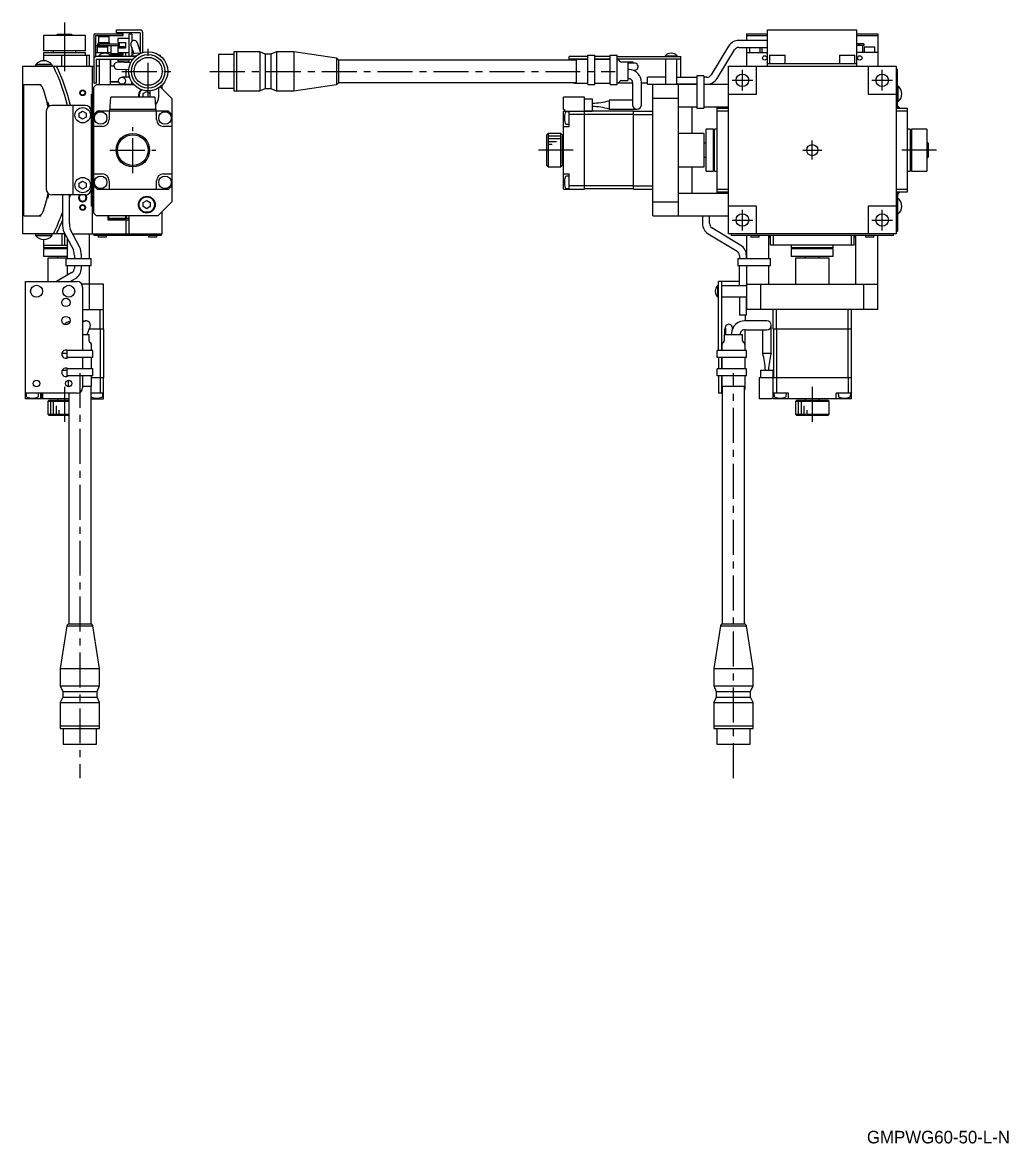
# Model space of a CAD drawing. Extents: x -269 to 423, y 17 to 487.
# Drawn here: x 69.9 to 422.8, y 16.9 to 418.1 of the extents above; entities that cross this region are included whole.
import ezdxf

# ---------------------------------------------------------------- set-up
doc = ezdxf.new("R2010")
doc.units = 0
doc.header["$LTSCALE"] = 10
doc.linetypes.add('CENTER', pattern=[2, 1.25, -0.25, 0.25, -0.25])
doc.layers.add('1', color=7, linetype='CONTINUOUS')
doc.styles.get("Standard").update_dxf_attribs({"font": 'FGP教科書体NT-M'})

msp = doc.modelspace()

# ---------------------------------------------------------------- linework, layer by layer
at = {"layer": '1', "color": 4, "linetype": 'CENTER'}
for p, q in [((84.998374, 418.117841), (84.998374, 399.689574)), ((114.948374, 391.21172), (114.948374, 410.011718)), ((105.548375, 400.611719), (124.348372, 400.611719)), ((137.047395, 400.611719), (282.047395, 400.611719)), ((323.847395, 397.411719), (331.247395, 397.411719)), ((327.547395, 393.711719), (327.547395, 401.111719)), ((373.847395, 397.411719), (381.247395, 397.411719)), ((377.547395, 393.711719), (377.547395, 401.111719)), ((109.448374, 364.211719), (109.448374, 380.611719)), ((352.547395, 369.011719), (352.547395, 375.811719)), ((101.248374, 372.411719), (117.648374, 372.411719)), ((267.047395, 372.411719), (252.047395, 372.411719)), ((349.147395, 372.411719), (355.947395, 372.411719)), ((397.047395, 372.411719), (382.047395, 372.411719)), ((327.547395, 343.711719), (327.547395, 351.111719)), ((377.547395, 343.711719), (377.547395, 351.111719)), ((323.847395, 347.411719), (331.247395, 347.411719)), ((373.847395, 347.411719), (381.247395, 347.411719)), ((90.498374, 292.66172), (90.498374, 147.66172)), ((324.347395, 147.66172), (324.347395, 292.66172)), ((84.998374, 287.66172), (84.998374, 272.66172)), ((352.547395, 287.66172), (352.547395, 272.66172))]:
    msp.add_line(p, q, dxfattribs=at)
at = {"layer": '1', "color": 7, "linetype": 'CONTINUOUS'}
for p, q in [((77.498374, 413.411719), (77.498374, 407.911719)), ((92.498374, 413.411719), (77.498374, 413.411719)), ((82.498374, 413.911719), (81.998374, 413.411719)), ((82.498374, 413.911719), (87.498374, 413.911719)), ((87.998374, 413.411719), (87.498374, 413.911719)), ((92.498374, 407.911719), (92.498374, 413.411719)), ((95.448374, 413.511719), (95.448374, 396.411719)), ((95.948374, 414.011719), (105.948374, 414.011719)), ((96.048374, 413.411719), (96.048374, 405.828234)), ((96.048374, 413.411719), (105.948374, 413.411719)), ((103.548374, 415.411719), (112.048374, 415.411719)), ((103.548374, 414.411719), (103.548374, 415.411719)), ((112.048374, 414.411719), (103.548374, 414.411719)), ((105.948374, 413.411719), (105.948374, 414.011719)), ((109.048374, 413.911719), (108.048374, 413.911719)), ((108.048374, 413.911719), (108.048374, 405.911719)), ((109.048374, 413.911719), (109.048374, 411.279186)), ((112.048374, 414.411719), (112.048374, 407.993668)), ((113.048374, 407.348928), (113.048374, 414.411719)), ((329.047395, 414.011719), (329.047395, 411.661719)), ((329.047395, 414.011719), (336.547395, 414.011719)), ((329.047395, 413.411719), (336.547395, 413.411719)), ((336.547395, 402.411719), (336.547395, 415.411719)), ((336.547395, 415.411719), (368.547395, 415.411719)), ((368.547395, 402.411719), (368.547395, 415.411719)), ((368.547395, 414.011719), (376.047395, 414.011719)), ((368.547395, 413.411719), (376.047395, 413.411719)), ((376.047395, 414.011719), (376.047395, 402.411719)), ((96.048374, 409.911719), (104.693415, 409.911719)), ((96.648374, 409.411719), (96.648374, 407.411719)), ((96.648374, 409.411719), (100.448374, 409.411719)), ((96.910444, 409.911719), (96.910444, 410.411719)), ((96.910444, 410.411719), (104.693415, 410.411719)), ((97.048374, 410.911719), (101.048374, 410.911719)), ((97.048374, 410.911719), (97.048374, 410.411719)), ((100.948374, 412.911719), (97.148374, 412.911719)), ((97.148374, 412.911719), (97.148374, 410.911719)), ((97.552779, 409.911719), (97.552779, 410.411719)), ((100.402248, 409.911719), (100.402248, 409.411719)), ((100.448374, 407.411719), (100.448374, 409.411719)), ((100.948374, 410.911719), (100.948374, 412.911719)), ((101.048374, 410.411719), (101.048374, 410.911719)), ((101.548374, 409.911719), (101.548374, 406.254147)), ((108.048374, 412.411719), (104.048374, 412.411719)), ((104.048374, 412.411719), (104.048374, 410.911719)), ((104.048374, 410.911719), (106.848374, 410.911719)), ((106.848374, 409.411719), (104.048374, 409.411719)), ((104.048374, 409.411719), (104.048374, 407.411719)), ((104.484655, 409.911719), (104.484655, 410.411719)), ((104.693415, 409.911719), (104.693415, 410.411719)), ((106.848374, 410.911719), (106.848374, 408.911719)), ((108.759553, 410.025448), (109.782851, 406.876056)), ((112.336708, 407.106269), (111.137194, 410.79799)), ((322.612847, 409.633794), (316.344897, 399.308738)), ((336.547395, 411.661719), (326.279445, 411.661719)), ((370.978019, 410.411719), (368.547395, 410.411719)), ((370.978019, 409.911719), (368.547395, 409.911719)), ((368.935925, 410.411719), (368.935925, 409.911719)), ((369.492617, 410.411719), (369.492617, 409.911719)), ((370.547395, 409.911719), (370.547395, 407.411719)), ((370.978019, 410.411719), (370.978019, 409.911719)), ((371.147395, 409.411719), (371.147395, 407.411719)), ((371.147395, 409.411719), (374.947395, 409.411719)), ((374.947395, 407.411719), (374.947395, 409.411719)), ((92.498374, 407.911719), (77.498374, 407.911719)), ((77.498374, 407.411719), (92.498374, 407.411719)), ((77.498374, 407.411719), (77.498374, 404.411719)), ((77.498374, 406.411719), (93.998374, 406.411719)), ((80.998374, 407.911719), (80.998374, 407.411719)), ((83.998374, 402.411719), (83.998374, 406.411719)), ((84.998374, 406.411719), (84.998374, 402.411719)), ((88.998374, 407.411719), (88.998374, 407.911719)), ((92.498374, 406.411719), (92.498374, 407.411719)), ((92.998374, 402.411719), (92.998374, 406.411719)), ((93.998374, 402.411719), (93.998374, 406.411719)), ((96.048374, 407.411719), (101.548374, 407.411719)), ((96.098374, 407.411719), (96.098374, 405.848469)), ((110.37563, 405.911719), (96.448374, 405.911719)), ((97.298374, 406.203966), (97.298374, 405.911719)), ((97.298374, 406.203966), (101.598374, 406.203966)), ((106.048374, 406.911719), (101.548374, 406.911719)), ((106.048374, 406.411719), (101.548374, 406.411719)), ((101.598374, 405.911719), (101.598374, 406.203966)), ((106.848374, 408.911719), (104.048374, 408.911719)), ((104.048374, 407.411719), (108.048374, 407.411719)), ((106.048374, 406.411719), (106.048374, 406.911719)), ((106.848374, 407.411719), (106.848374, 405.911719)), ((108.798374, 406.203966), (108.798374, 405.911719)), ((108.798374, 406.203966), (110.738059, 406.203966)), ((109.048374, 409.136549), (109.048374, 406.433356)), ((109.608805, 407.411719), (109.048374, 407.411719)), ((118.867555, 406.411719), (119.298374, 406.411719)), ((119.298374, 406.096013), (119.298374, 406.411719)), ((140.047396, 406.611717), (140.047396, 394.611721)), ((145.547397, 406.611717), (140.047396, 406.611717)), ((145.547397, 407.611718), (145.547397, 393.61172)), ((146.547399, 407.611718), (145.547397, 407.611718)), ((146.547399, 407.611718), (146.547399, 393.61172)), ((146.597399, 407.611718), (146.547399, 407.561718)), ((146.597399, 407.611718), (146.597399, 393.61172)), ((154.854399, 407.611718), (146.597399, 407.611718)), ((154.854399, 407.611718), (154.854399, 393.61172)), ((156.854399, 406.761719), (154.854399, 407.611718)), ((156.854399, 406.761719), (156.854399, 394.461719)), ((158.854399, 406.761719), (156.854399, 406.761719)), ((160.854399, 407.611718), (158.854399, 406.761719)), ((158.854399, 406.761719), (158.854399, 394.461719)), ((160.854399, 407.611718), (160.854399, 393.61172)), ((167.047398, 407.611718), (160.854399, 407.611718)), ((167.047398, 407.611718), (167.047398, 393.61172)), ((182.281381, 405.296044), (167.047398, 407.611718)), ((182.281381, 405.296044), (182.281381, 395.927393)), ((265.547395, 404.611719), (265.547395, 405.911719)), ((272.297398, 405.911719), (265.547395, 405.911719)), ((272.297398, 406.411719), (274.797398, 406.411719)), ((272.297398, 395.911719), (272.297398, 406.411719)), ((280.297398, 405.911719), (274.797395, 405.911719)), ((274.797398, 395.911719), (274.797398, 406.411719)), ((280.297398, 406.411719), (282.797398, 406.411719)), ((280.297398, 395.911719), (280.297398, 406.411719)), ((282.797395, 405.911719), (305.547395, 405.911719)), ((282.797398, 395.911719), (282.797398, 406.411719)), ((299.897395, 406.203966), (299.897395, 405.911719)), ((299.897395, 406.203966), (304.197395, 406.203966)), ((304.197395, 405.911719), (304.197395, 406.203966)), ((305.547395, 398.483493), (305.547395, 405.911719)), ((318.481943, 398.011418), (324.749892, 408.336475)), ((326.279445, 409.161719), (336.547395, 409.161719)), ((329.047395, 409.161719), (329.047395, 402.411719)), ((329.047395, 407.411719), (336.547395, 407.411719)), ((330.147395, 409.161719), (330.147395, 407.411719)), ((333.947395, 407.411719), (333.947395, 409.161719)), ((334.547395, 409.161719), (334.547395, 407.411719)), ((337.297395, 406.411719), (337.297395, 403.411719)), ((337.297395, 406.411719), (342.797395, 406.411719)), ((342.797395, 403.411719), (342.797395, 406.411719)), ((362.297395, 406.411719), (362.297395, 403.411719)), ((362.297395, 406.411719), (367.797395, 406.411719)), ((367.797395, 403.411719), (367.797395, 406.411719)), ((376.047395, 407.411719), (368.547395, 407.411719)), ((69.948374, 402.411719), (69.948374, 342.411719)), ((69.948374, 402.411719), (95.448374, 402.411719)), ((74.639986, 402.911719), (74.639986, 402.411719)), ((80.639987, 402.911719), (74.639987, 402.911719)), ((74.789986, 403.071274), (74.789986, 402.911719)), ((80.489987, 403.071274), (74.789987, 403.071274)), ((77.498374, 404.411719), (77.500985, 404.409107)), ((80.489987, 402.911719), (80.489987, 403.071274)), ((80.639987, 402.411719), (80.639987, 402.911719)), ((94.948374, 402.411719), (94.948374, 342.411719)), ((96.448374, 404.911719), (109.424789, 404.911719)), ((96.448374, 396.411719), (96.448374, 404.911719)), ((97.448374, 402.411719), (96.448374, 402.411719)), ((97.448374, 404.911719), (97.448374, 395.911719)), ((101.448374, 395.911719), (101.448374, 404.911719)), ((102.714477, 402.411719), (101.448374, 402.411719)), ((101.548374, 402.411719), (101.548374, 404.911719)), ((103.904749, 401.36248), (107.974884, 401.220348)), ((108.665354, 403.69776), (103.991998, 403.860958)), ((104.048374, 404.911719), (104.048374, 404.411719)), ((104.048374, 404.411719), (108.048374, 404.411719)), ((107.019633, 398.483493), (107.019633, 401.253706)), ((108.048374, 404.911719), (108.048374, 403.719306)), ((108.948374, 404.911719), (108.948374, 404.217268)), ((183.005055, 404.611719), (183.005055, 396.611719)), ((268.047398, 404.611719), (183.005055, 404.611719)), ((272.297398, 404.911719), (265.547395, 404.911719)), ((268.047398, 404.811719), (268.047398, 396.411719)), ((272.297398, 404.811719), (268.047398, 404.811719)), ((280.297398, 404.911719), (274.797395, 404.911719)), ((280.297398, 404.811719), (274.797395, 404.811719)), ((305.547395, 404.911719), (282.797395, 404.911719)), ((283.754505, 404.204612), (283.440291, 404.518826)), ((286.547395, 403.911719), (284.461612, 403.911719)), ((286.925543, 403.861719), (286.547357, 403.859247)), ((286.547395, 403.911719), (286.547395, 397.311719)), ((289.061481, 403.525708), (286.547395, 403.766772)), ((288.002478, 403.484579), (286.547395, 403.484579)), ((287.028317, 401.260248), (286.547395, 401.260248)), ((288.497395, 403.861719), (286.925543, 403.861719)), ((288.822977, 403.501846), (288.002477, 403.484579)), ((288.497395, 403.579795), (288.497395, 403.861719)), ((300.047395, 404.911719), (300.047395, 395.911719)), ((304.047395, 395.911719), (304.047395, 404.911719)), ((322.547395, 402.411719), (382.547395, 402.411719)), ((322.547395, 342.411719), (322.547395, 402.411719)), ((332.547395, 392.411719), (332.547395, 402.411719)), ((336.547395, 403.411719), (368.547395, 403.411719)), ((372.547395, 402.411719), (372.547395, 392.411719)), ((382.547395, 402.411719), (382.547395, 342.411719)), ((382.547395, 401.411719), (383.047395, 401.411719)), ((383.047394, 387.411719), (383.047394, 401.411719)), ((108.279742, 398.483493), (105.569985, 398.483493)), ((108.076778, 399.277117), (108.076778, 398.483493)), ((284.461612, 397.311719), (286.547395, 397.311719)), ((286.547395, 398.060248), (287.028317, 398.060248)), ((287.028317, 398.060248), (287.157436, 398.052281)), ((287.157436, 398.052281), (287.296461, 398.025574)), ((287.296461, 398.025574), (287.428915, 397.981677)), ((287.428915, 397.981677), (287.552271, 397.923024)), ((287.552271, 397.923024), (287.665519, 397.851974)), ((293.547395, 395.983493), (293.547395, 398.483493)), ((300.047395, 398.483493), (293.547395, 398.483493)), ((304.047395, 398.483493), (311.297395, 398.483493)), ((313.797395, 398.983493), (311.297395, 398.983493)), ((311.297395, 398.983493), (311.297395, 387.411719)), ((313.797395, 398.983493), (313.797395, 387.411719)), ((314.815344, 398.483493), (313.797395, 398.483493)), ((70.398374, 395.911719), (76.498374, 395.911719)), ((70.398374, 348.911719), (70.398374, 395.911719)), ((76.498374, 395.911719), (76.498374, 395.589647)), ((96.448374, 396.411719), (95.448374, 396.411719)), ((96.448374, 395.911719), (95.448374, 394.911719)), ((95.448374, 349.911719), (95.448374, 394.911719)), ((96.448374, 395.911719), (109.76089, 395.911719)), ((101.448374, 396.911719), (104.36211, 396.911719)), ((104.376551, 396.861719), (101.448374, 396.861719)), ((105.569985, 395.983493), (108.948374, 395.983493)), ((106.969619, 395.911719), (106.969619, 395.983493)), ((107.035936, 395.983493), (107.035936, 395.911719)), ((108.076778, 395.983493), (108.076778, 395.911719)), ((108.948374, 397.00617), (108.948374, 395.911719)), ((113.198374, 392.633407), (114.448374, 393.355095)), ((114.448374, 393.355095), (115.512914, 392.740482)), ((115.512914, 393.634522), (115.512914, 391.660248)), ((118.712914, 391.660248), (118.712914, 394.710175)), ((123.448374, 390.911719), (119.26162, 395.098472)), ((119.948374, 394.411719), (119.948374, 395.712741)), ((140.047396, 394.611721), (145.547397, 394.611721)), ((145.547397, 393.61172), (146.547399, 393.61172)), ((146.547399, 393.66172), (146.597399, 393.61172)), ((146.597399, 393.61172), (154.854399, 393.61172)), ((154.854399, 393.61172), (156.854399, 394.461719)), ((156.854399, 394.461719), (158.854399, 394.461719)), ((158.854399, 394.461719), (160.854399, 393.61172)), ((160.854399, 393.61172), (167.047398, 393.61172)), ((167.047398, 393.61172), (182.281381, 395.927393)), ((183.005055, 396.611719), (268.047398, 396.611719)), ((267.547395, 396.411719), (272.297395, 396.411719)), ((272.297398, 395.911719), (274.797398, 395.911719)), ((274.797395, 396.411719), (280.297395, 396.411719)), ((280.297398, 395.911719), (282.797398, 395.911719)), ((288.247395, 396.411719), (282.797398, 396.411719)), ((283.440291, 396.704612), (283.754505, 397.018826)), ((288.247395, 396.660248), (288.247395, 388.660248)), ((291.447395, 388.660248), (291.447395, 396.660248)), ((293.547395, 396.411719), (291.447395, 396.411719)), ((293.547395, 395.983493), (300.047395, 395.983493)), ((311.297395, 395.911719), (295.547395, 395.911719)), ((295.547395, 348.911719), (295.547395, 395.911719)), ((311.297395, 395.983493), (304.047395, 395.983493)), ((304.547395, 395.911719), (304.547395, 348.911719)), ((313.797395, 395.983493), (314.815344, 395.983493)), ((322.547395, 395.911719), (313.797395, 395.911719)), ((383.047394, 395.511719), (382.547394, 395.511719)), ((383.206949, 395.361719), (383.047394, 395.361719)), ((383.206949, 395.361719), (383.206949, 389.661719)), ((78.810129, 389.382091), (79.116824, 389.43617)), ((79.116824, 389.43617), (79.360144, 388.056235)), ((94.648374, 392.411719), (94.948374, 392.411719)), ((94.648374, 352.411719), (94.648374, 392.411719)), ((101.198374, 386.411719), (101.548004, 391.411719)), ((117.34874, 391.411719), (101.548008, 391.411719)), ((113.198374, 391.411719), (113.198374, 392.633407)), ((117.348734, 391.411719), (117.698374, 386.411719)), ((123.448374, 390.911719), (123.448374, 353.911719)), ((271.047395, 391.411719), (263.547395, 391.411719)), ((263.547395, 386.911719), (263.547395, 391.411719)), ((271.047395, 358.411719), (271.047395, 391.411719)), ((271.047395, 390.811719), (273.847395, 390.811719)), ((273.847395, 390.811719), (273.847395, 386.411719)), ((279.847395, 390.260248), (279.847395, 387.060248)), ((288.247395, 390.260248), (279.847395, 390.260248)), ((304.547395, 390.911719), (295.547395, 390.911719)), ((322.547395, 392.411719), (332.547395, 392.411719)), ((372.547395, 392.411719), (382.547395, 392.411719)), ((382.547394, 389.511719), (383.047394, 389.511719)), ((383.047394, 389.661719), (383.206949, 389.661719)), ((78.498374, 386.411719), (78.498374, 358.411719)), ((79.192252, 387.92633), (79.158758, 387.920424)), ((92.498374, 388.411719), (80.498374, 388.411719)), ((87.998374, 388.411719), (87.998374, 356.411719)), ((90.248374, 385.633407), (91.498374, 386.355095)), ((90.248374, 384.190031), (90.248374, 385.633407)), ((91.498374, 386.355095), (92.748374, 385.633407)), ((92.748374, 385.633407), (92.748374, 384.190031)), ((94.498374, 386.411719), (94.498374, 358.411719)), ((96.648374, 386.411719), (95.448374, 385.211719)), ((122.248374, 386.411719), (96.648374, 386.411719)), ((100.948374, 386.411719), (100.948374, 383.411719)), ((117.66341, 386.911719), (101.233337, 386.911719)), ((117.948374, 383.411719), (117.948374, 386.411719)), ((123.448374, 385.211719), (122.248374, 386.411719)), ((263.547395, 386.911719), (263.847395, 386.911719)), ((263.547395, 386.411719), (273.847395, 386.411719)), ((263.547395, 358.411719), (263.547395, 386.411719)), ((263.847395, 386.911719), (263.847395, 386.411719)), ((265.547395, 386.161719), (264.562115, 386.075518)), ((265.547395, 380.911719), (265.547395, 386.411719)), ((271.047395, 385.211719), (265.547395, 385.211719)), ((288.547395, 386.311719), (271.047395, 386.311719)), ((288.547395, 385.170297), (271.047395, 385.170297)), ((279.847395, 387.060248), (289.847395, 387.060248)), ((288.547395, 386.411719), (295.447395, 386.411719)), ((288.547395, 358.411719), (288.547395, 386.411719)), ((288.547395, 385.211719), (295.497395, 385.211719)), ((295.547395, 386.311719), (295.447395, 386.411719)), ((295.497395, 385.211719), (295.547395, 385.261719)), ((295.497395, 359.611719), (295.497395, 385.211719)), ((304.547395, 387.911719), (311.297395, 387.911719)), ((309.547395, 378.411719), (309.547395, 387.911719)), ((311.297395, 387.411719), (313.797395, 387.411719)), ((313.797395, 387.911719), (322.547395, 387.911719)), ((321.389511, 387.661719), (318.547395, 387.661719)), ((318.547395, 357.161719), (318.547395, 387.661719)), ((318.547395, 387.411719), (322.547395, 387.411719)), ((322.547395, 386.411719), (318.547395, 386.411719)), ((321.547395, 387.841541), (321.547395, 387.911719)), ((321.887839, 387.411719), (321.887839, 387.911719)), ((322.047394, 387.411719), (322.047394, 387.911719)), ((383.047394, 388.311719), (382.547394, 388.311719)), ((382.547395, 387.411719), (386.547395, 387.411719)), ((386.547395, 386.411719), (382.547395, 386.411719)), ((383.20695, 388.161719), (383.047394, 388.161719)), ((383.20695, 387.411719), (383.20695, 388.161719)), ((386.547395, 387.411719), (386.547395, 357.411719)), ((91.498374, 383.468343), (90.248374, 384.190031)), ((92.748374, 384.190031), (91.498374, 383.468343)), ((264.562115, 381.74792), (265.547395, 381.661719)), ((98.448374, 380.911719), (95.448374, 380.911719)), ((123.448374, 380.911719), (120.448374, 380.911719)), ((258.047395, 378.411719), (257.547395, 377.911719)), ((257.547395, 366.911719), (257.547395, 377.911719)), ((262.547395, 378.411719), (258.047395, 378.411719)), ((258.047395, 378.411719), (258.047395, 366.411719)), ((263.047395, 377.911719), (262.547395, 378.411719)), ((262.547395, 366.411719), (262.547395, 378.411719)), ((263.047395, 377.911719), (263.047395, 366.911719)), ((263.547395, 380.911719), (265.547395, 380.911719)), ((313.847395, 378.411719), (304.547395, 378.411719)), ((313.847395, 366.411719), (313.847395, 378.411719)), ((314.547395, 364.911719), (314.547395, 379.911719)), ((317.247395, 379.911719), (314.547395, 379.911719)), ((317.247395, 364.911719), (317.247395, 379.911719)), ((317.547395, 364.911719), (317.547395, 379.911719)), ((318.547395, 379.911719), (317.547395, 379.911719)), ((387.547395, 379.911719), (386.547395, 379.911719)), ((387.547395, 379.911719), (387.547395, 364.911719)), ((388.047395, 379.911719), (388.047395, 364.911719)), ((393.547395, 379.911719), (388.047395, 379.911719)), ((393.547395, 379.911719), (393.547395, 364.911719)), ((263.547395, 374.911719), (263.047395, 374.911719)), ((314.547395, 374.911719), (313.847395, 374.911719)), ((317.547395, 376.411719), (317.247395, 376.411719)), ((388.047395, 376.411719), (387.547395, 376.411719)), ((394.047395, 374.911719), (393.547395, 375.411719)), ((394.047395, 374.911719), (394.047395, 369.911719)), ((263.047395, 369.911719), (263.547395, 369.911719)), ((313.847395, 369.911719), (314.547395, 369.911719)), ((393.547395, 369.411719), (394.047395, 369.911719)), ((257.547395, 366.911719), (258.047395, 366.411719)), ((258.047395, 366.411719), (262.547395, 366.411719)), ((262.547395, 366.411719), (263.047395, 366.911719)), ((304.547395, 366.411719), (313.847395, 366.411719)), ((309.547395, 356.911719), (309.547395, 366.411719)), ((317.247395, 368.411719), (317.547395, 368.411719)), ((387.547395, 368.411719), (388.047395, 368.411719)), ((90.248374, 360.633407), (91.498374, 361.355095)), ((91.498374, 361.355095), (92.748374, 360.633407)), ((95.448374, 363.911719), (98.448374, 363.911719)), ((100.948374, 361.411719), (100.948374, 358.411719)), ((117.948374, 358.411719), (117.948374, 361.411719)), ((120.448374, 363.911719), (123.448374, 363.911719)), ((263.547395, 363.911719), (265.547395, 363.911719)), ((265.547395, 363.161719), (264.562115, 363.075518)), ((265.547395, 358.411719), (265.547395, 363.911719)), ((314.547395, 364.911719), (317.247395, 364.911719)), ((317.547395, 364.911719), (318.547395, 364.911719)), ((386.547395, 364.911719), (387.547395, 364.911719)), ((388.047395, 364.911719), (393.547395, 364.911719)), ((90.248374, 359.190031), (90.248374, 360.633407)), ((91.498374, 358.468343), (90.248374, 359.190031)), ((92.748374, 359.190031), (91.498374, 358.468343)), ((92.748374, 360.633407), (92.748374, 359.190031)), ((95.448374, 359.611719), (96.648374, 358.411719)), ((96.648374, 358.411719), (122.248374, 358.411719)), ((122.248374, 358.411719), (123.448374, 359.611719)), ((263.547395, 358.411719), (271.047395, 358.411719)), ((264.562115, 358.74792), (265.547395, 358.661719)), ((271.047395, 359.611719), (265.547395, 359.611719)), ((288.547395, 359.65314), (271.047395, 359.65314)), ((288.547395, 358.511719), (271.047395, 358.511719)), ((288.547395, 359.611719), (295.497395, 359.611719)), ((288.547395, 358.411719), (295.447395, 358.411719)), ((295.447395, 358.411719), (295.547395, 358.511719)), ((295.547395, 359.561719), (295.497395, 359.611719)), ((318.547395, 358.411719), (322.547395, 358.411719)), ((322.547395, 357.411719), (318.547395, 357.411719)), ((318.547395, 357.161719), (321.389511, 357.161719)), ((321.88784, 357.411719), (321.88784, 356.911719)), ((322.047395, 357.411719), (322.047395, 356.911719)), ((382.547395, 358.411719), (386.547395, 358.411719)), ((386.547395, 357.411719), (382.547395, 357.411719)), ((383.047395, 357.411719), (383.047395, 343.411719)), ((383.20695, 357.411719), (383.20695, 356.661719)), ((78.810129, 355.441347), (79.116824, 355.387268)), ((79.116824, 355.387268), (79.360144, 356.767203)), ((79.192252, 356.897108), (79.158758, 356.903014)), ((92.498374, 356.411719), (80.498374, 356.411719)), ((84.248374, 356.411719), (84.248374, 346.14377)), ((86.748374, 346.14377), (86.748374, 356.411719)), ((113.198374, 353.633407), (114.448374, 354.355095)), ((113.198374, 352.190031), (113.198374, 353.633407)), ((114.448374, 354.355095), (115.698374, 353.633407)), ((115.698374, 353.633407), (115.698374, 352.190031)), ((118.448374, 348.911719), (123.448374, 353.911719)), ((295.547395, 353.911719), (304.547395, 353.911719)), ((322.547395, 356.911719), (304.547395, 356.911719)), ((321.547395, 356.911719), (321.547395, 356.981897)), ((382.547395, 356.511719), (383.047395, 356.511719)), ((383.047395, 355.311719), (382.547395, 355.311719)), ((383.047395, 356.661719), (383.20695, 356.661719)), ((383.20695, 355.161719), (383.047395, 355.161719)), ((383.20695, 349.461719), (383.20695, 355.161719)), ((76.498374, 348.911719), (76.498374, 349.23379)), ((94.948374, 352.411719), (94.648374, 352.411719)), ((95.448374, 349.911719), (96.448374, 348.911719)), ((114.448374, 351.468343), (113.198374, 352.190031)), ((115.698374, 352.190031), (114.448374, 351.468343)), ((119.948374, 342.411719), (119.948374, 350.411719)), ((332.547395, 352.411719), (322.547395, 352.411719)), ((332.547395, 342.411719), (332.547395, 352.411719)), ((382.547395, 352.411719), (372.547395, 352.411719)), ((372.547395, 352.411719), (372.547395, 342.411719)), ((382.547395, 349.311719), (383.047395, 349.311719)), ((383.047395, 349.461719), (383.20695, 349.461719)), ((70.398374, 348.911719), (76.498374, 348.911719)), ((118.448374, 348.911719), (96.448374, 348.911719)), ((100.64614, 347.411719), (100.64614, 348.911719)), ((108.076778, 347.411719), (100.64614, 347.411719)), ((100.66356, 347.914879), (100.66356, 348.911719)), ((100.696125, 347.961719), (100.66356, 347.914879)), ((108.076778, 347.911719), (100.664734, 347.911719)), ((100.696125, 348.911719), (100.696125, 347.961719)), ((100.696125, 347.961719), (106.969619, 347.961719)), ((101.840223, 347.911719), (101.814977, 347.411719)), ((102.448374, 347.911719), (102.448374, 347.411719)), ((102.695732, 347.411719), (102.675779, 347.911719)), ((106.048374, 347.411719), (106.048374, 347.911719)), ((106.969619, 347.961719), (106.969619, 348.911719)), ((106.969619, 347.961719), (107.035936, 347.914416)), ((107.019633, 342.411719), (107.019633, 347.411719)), ((107.035936, 348.911719), (107.035936, 347.914416)), ((108.076778, 348.911719), (108.076778, 342.411719)), ((295.547395, 348.911719), (322.547395, 348.911719)), ((313.297395, 348.911719), (313.297395, 346.14377)), ((315.797395, 346.14377), (315.797395, 348.911719)), ((85.151054, 342.411719), (69.948374, 342.411719)), ((74.639986, 342.411719), (74.639986, 341.911719)), ((80.639986, 341.911719), (74.639986, 341.911719)), ((74.789986, 341.911719), (74.789986, 341.752164)), ((80.489986, 341.752164), (74.789986, 341.752164)), ((80.489986, 341.752164), (80.489986, 341.911719)), ((80.639986, 341.911719), (80.639986, 342.411719)), ((83.998374, 342.411719), (83.998374, 338.411719)), ((84.859828, 342.955829), (88.214643, 336.68788)), ((84.998374, 342.411719), (84.998374, 338.411719)), ((90.418784, 337.867609), (87.06397, 344.135558)), ((87.986626, 342.411719), (119.948374, 342.411719)), ((93.998374, 333.661719), (93.998374, 342.411719)), ((95.548374, 342.411719), (95.548374, 341.911719)), ((119.548374, 341.911719), (95.548374, 341.911719)), ((97.048374, 341.911719), (97.048374, 341.311719)), ((100.048374, 341.311719), (97.048374, 341.311719)), ((100.048374, 341.311719), (100.048374, 341.911719)), ((108.609127, 342.411719), (108.609127, 341.911719)), ((115.048374, 341.911719), (115.048374, 341.311719)), ((118.048374, 341.311719), (115.048374, 341.311719)), ((118.048374, 341.311719), (118.048374, 341.911719)), ((119.548374, 342.411719), (119.548374, 341.911719)), ((315.32532, 342.477171), (325.650376, 336.209222)), ((326.947695, 338.346267), (316.622639, 344.614216)), ((382.547395, 342.411719), (322.547395, 342.411719)), ((323.547395, 342.411719), (323.547395, 341.911719)), ((381.547395, 341.911719), (323.547395, 341.911719)), ((329.047395, 341.911719), (329.047395, 333.661719)), ((330.547395, 341.911719), (330.547395, 341.311719)), ((333.547395, 341.311719), (330.547395, 341.311719)), ((333.547395, 341.311719), (333.547395, 341.911719)), ((337.047395, 333.661719), (337.047395, 341.911719)), ((337.047395, 341.752164), (337.547395, 341.752164)), ((337.547395, 338.411719), (337.547395, 341.911719)), ((338.547395, 341.911719), (338.547395, 338.411719)), ((366.547395, 338.411719), (366.547395, 341.911719)), ((367.547395, 338.411719), (367.547395, 341.911719)), ((368.047395, 341.752164), (367.547395, 341.752164)), ((368.047395, 341.911719), (368.047395, 324.411719)), ((371.547395, 341.911719), (371.547395, 341.311719)), ((374.547395, 341.311719), (371.547395, 341.311719)), ((374.547395, 341.311719), (374.547395, 341.911719)), ((376.047395, 315.411719), (376.047395, 341.911719)), ((381.547395, 342.411719), (381.547395, 341.911719)), ((382.547395, 343.411719), (383.047395, 343.411719)), ((77.500986, 340.414331), (77.498374, 340.411719)), ((77.498374, 340.411719), (77.498374, 337.411719)), ((77.498374, 338.411719), (85.998374, 338.411719)), ((85.998374, 337.411719), (77.498374, 337.411719)), ((77.498374, 337.111719), (77.498374, 334.411719)), ((85.998374, 337.111719), (77.498374, 337.111719)), ((80.998374, 337.411719), (80.998374, 337.111719)), ((85.998374, 340.828634), (85.998374, 333.661719)), ((367.547395, 338.411719), (337.547395, 338.411719)), ((345.047395, 338.411719), (345.047395, 337.411719)), ((360.047395, 337.411719), (345.047395, 337.411719)), ((360.047395, 337.111719), (345.047395, 337.111719)), ((345.047395, 337.111719), (345.047395, 334.411719)), ((348.547395, 337.411719), (348.547395, 337.111719)), ((356.547395, 337.111719), (356.547395, 337.411719)), ((360.047395, 337.411719), (360.047395, 338.411719)), ((360.047395, 334.411719), (360.047395, 337.111719)), ((85.998374, 334.411719), (77.498374, 334.411719)), ((78.998374, 333.711719), (78.998374, 325.411719)), ((85.998374, 333.711719), (78.998374, 333.711719)), ((82.498374, 334.411719), (82.498374, 333.711719)), ((85.498374, 333.661719), (85.498374, 331.161719)), ((85.498374, 333.661719), (94.498374, 333.661719)), ((88.530239, 334.679668), (88.530239, 333.661719)), ((91.030239, 333.661719), (91.030239, 334.679668)), ((94.498374, 331.161719), (94.498374, 333.661719)), ((325.97562, 333.661719), (325.97562, 331.161719)), ((325.97562, 333.661719), (337.547395, 333.661719)), ((326.47562, 334.679668), (326.47562, 333.661719)), ((328.97562, 333.661719), (328.97562, 334.679668)), ((337.547395, 331.161719), (337.547395, 333.661719)), ((360.047395, 334.411719), (345.047395, 334.411719)), ((358.547395, 333.711719), (346.547395, 333.711719)), ((346.547395, 333.711719), (346.547395, 324.411719)), ((350.047395, 334.411719), (350.047395, 333.711719)), ((355.047395, 333.711719), (355.047395, 334.411719)), ((358.547395, 324.411719), (358.547395, 333.711719)), ((85.498374, 331.161719), (94.498374, 331.161719)), ((85.998374, 331.161719), (85.998374, 327.671634)), ((88.530239, 331.161719), (88.530239, 330.14377)), ((91.030239, 330.14377), (91.030239, 331.161719)), ((93.998374, 315.411719), (93.998374, 331.161719)), ((325.97562, 331.161719), (337.547395, 331.161719)), ((326.47562, 323.911719), (326.47562, 331.161719)), ((328.97562, 331.161719), (328.97562, 323.911719)), ((329.047395, 331.161719), (329.047395, 315.411719)), ((337.047395, 324.411719), (337.047395, 331.161719)), ((70.998374, 283.411719), (70.998374, 325.411719)), ((70.998374, 325.411719), (89.498374, 325.411719)), ((87.655239, 328.628225), (82.084086, 325.411719)), ((87.084086, 325.411719), (88.905239, 326.463162)), ((326.47562, 325.411719), (319.047395, 325.411719)), ((319.047395, 300.661719), (319.047395, 325.411719)), ((320.047395, 325.411719), (320.047395, 300.661722)), ((98.998374, 324.411719), (91.230424, 324.411719)), ((91.498374, 323.411719), (91.498374, 300.661719)), ((98.998374, 315.411719), (98.998374, 324.411719)), ((319.047395, 324.061719), (318.755147, 324.061719)), ((318.755147, 319.761719), (318.755147, 324.061719)), ((329.047395, 323.911719), (320.047395, 323.911719)), ((329.047395, 324.411719), (376.047395, 324.411719)), ((334.047395, 324.411719), (334.047395, 315.411719)), ((371.047395, 315.411719), (371.047395, 324.411719)), ((318.755147, 319.761719), (319.047395, 319.761719)), ((320.047395, 319.911719), (329.047395, 319.911719)), ((326.47562, 319.911719), (326.47562, 313.411719)), ((328.97562, 313.411719), (328.97562, 319.911719)), ((91.498374, 315.411719), (98.998374, 315.411719)), ((97.798374, 315.311719), (91.498374, 315.311719)), ((97.898374, 315.411719), (97.798374, 315.311719)), ((97.798374, 308.411719), (97.798374, 315.311719)), ((98.948374, 315.411719), (98.998374, 315.361719)), ((98.998374, 308.411719), (98.998374, 315.361719)), ((328.97562, 313.411719), (326.47562, 313.411719)), ((328.547395, 313.411719), (328.547395, 311.311719)), ((376.047395, 315.411719), (329.047395, 315.411719)), ((338.647395, 315.411719), (338.547395, 315.311719)), ((338.547395, 308.411719), (338.547395, 315.311719)), ((339.747395, 315.361719), (339.697395, 315.411719)), ((365.347395, 315.361719), (339.747395, 315.361719)), ((339.747395, 308.411719), (339.747395, 315.361719)), ((365.397395, 315.411719), (365.347395, 315.361719)), ((365.347395, 308.411719), (365.347395, 315.361719)), ((366.447395, 315.411719), (366.547395, 315.311719)), ((366.547395, 308.411719), (366.547395, 315.311719)), ((91.498374, 311.311719), (92.662914, 311.311719)), ((93.164469, 306.411641), (94.166422, 309.164487)), ((321.433406, 308.925805), (321.192341, 306.411719)), ((336.298865, 311.311719), (328.298865, 311.311719)), ((337.898865, 299.711719), (337.898865, 309.711719)), ((91.498374, 306.411719), (93.798374, 306.411719)), ((91.548256, 307.866802), (91.498762, 308.336197)), ((91.548256, 306.411719), (91.548256, 307.866802)), ((93.798374, 304.325936), (93.798374, 306.411719)), ((98.998374, 308.411719), (93.892437, 308.411719)), ((97.756952, 308.411719), (97.756952, 290.911719)), ((98.898374, 308.411719), (98.898374, 290.911719)), ((321.047395, 306.411719), (321.047395, 304.325936)), ((321.047395, 306.411719), (327.647395, 306.411719)), ((321.097395, 308.361719), (321.097395, 306.789867)), ((321.379318, 308.361719), (321.097395, 308.361719)), ((321.097395, 306.789867), (321.099866, 306.411681)), ((321.457268, 308.687301), (321.474535, 307.866801)), ((321.474535, 307.866802), (321.474535, 306.411719)), ((323.698865, 306.892641), (323.698865, 306.411719)), ((326.898865, 306.892641), (326.906833, 307.02176)), ((326.898865, 306.892641), (326.906833, 307.02176)), ((326.898865, 306.411719), (326.898865, 306.892641)), ((326.906833, 307.02176), (326.933539, 307.160785)), ((326.906833, 307.02176), (326.933539, 307.160785)), ((326.933539, 307.160785), (326.977436, 307.293239)), ((326.933539, 307.160785), (326.977436, 307.293239)), ((326.977436, 307.293239), (327.036089, 307.416595)), ((326.977436, 307.293239), (327.036089, 307.416595)), ((327.036089, 307.416595), (327.107139, 307.529843)), ((327.036089, 307.416595), (327.107139, 307.529843)), ((327.647395, 304.325936), (327.647395, 306.411719)), ((328.298865, 308.111719), (336.298865, 308.111719)), ((328.547395, 300.661719), (328.547395, 308.111719)), ((334.698865, 308.111719), (334.698865, 299.711719)), ((366.547395, 308.411719), (338.547395, 308.411719)), ((338.647395, 308.411719), (338.647395, 290.911719)), ((339.788816, 308.411719), (339.788816, 290.911719)), ((365.305973, 308.411719), (365.305973, 290.911719)), ((366.447395, 308.411719), (366.447395, 290.911719)), ((94.40548, 303.304616), (94.091267, 303.618829)), ((94.698374, 300.661719), (94.698374, 302.597509)), ((320.147395, 302.597509), (320.147395, 300.661722)), ((320.754501, 303.618829), (320.440288, 303.304616)), ((328.254501, 303.304616), (327.940288, 303.618829)), ((84.02868, 299.711719), (85.798374, 299.711719)), ((85.798374, 300.661722), (85.798374, 298.161722)), ((95.198374, 300.661722), (85.798374, 300.661722)), ((95.198374, 298.161722), (85.798374, 298.161722)), ((86.207225, 298.090067), (86.19944, 298.161483)), ((86.298374, 300.680577), (86.298374, 300.661719)), ((86.298374, 298.161719), (86.298374, 298.142861)), ((91.498374, 298.161722), (91.498374, 294.161719)), ((94.698374, 294.161719), (94.698374, 298.161719)), ((95.198374, 298.161722), (95.198374, 300.661722)), ((329.047395, 300.661722), (318.547395, 300.661722)), ((318.547395, 298.161722), (318.547395, 300.661722)), ((329.047395, 298.161722), (318.547395, 298.161722)), ((319.047395, 298.161719), (319.047395, 294.161719)), ((320.047395, 298.161722), (320.047395, 294.161722)), ((320.147395, 298.161722), (320.147395, 294.161722)), ((328.547395, 294.161719), (328.547395, 298.161719)), ((329.047395, 298.161722), (329.047395, 300.661722)), ((334.698865, 299.711719), (337.898865, 299.711719)), ((84.229516, 293.711719), (85.798374, 293.711719)), ((85.798374, 294.161722), (85.798374, 291.661722)), ((95.198374, 294.161722), (85.798374, 294.161722)), ((86.298374, 294.180577), (86.298374, 294.161719)), ((95.198374, 291.661722), (95.198374, 294.161722)), ((329.047395, 294.161722), (318.547395, 294.161722)), ((318.547395, 291.661722), (318.547395, 294.161722)), ((329.047395, 291.661722), (329.047395, 294.161722)), ((334.147395, 290.911719), (334.147395, 293.711719)), ((334.147395, 293.711719), (338.547395, 293.711719)), ((338.547395, 283.411719), (338.547395, 293.711719)), ((95.198374, 291.661722), (85.798374, 291.661722)), ((86.298374, 291.661719), (86.298374, 291.642861)), ((86.298374, 290.044194), (86.298374, 287.911722)), ((91.498374, 291.661722), (91.498374, 287.411719)), ((94.698374, 287.911722), (94.698374, 291.661719)), ((98.998374, 290.911719), (94.698374, 290.911719)), ((97.798374, 290.911719), (97.798374, 285.411719)), ((98.998374, 283.411719), (98.998374, 290.911719)), ((329.047395, 291.661722), (318.547395, 291.661722)), ((319.047395, 291.661719), (319.047395, 285.411719)), ((320.047395, 291.661722), (320.047395, 285.411719)), ((320.147395, 291.661722), (320.147395, 287.911722)), ((328.547395, 287.411719), (328.547395, 291.661719)), ((333.547395, 290.911719), (333.547395, 283.411719)), ((366.547395, 290.911719), (333.547395, 290.911719)), ((339.747395, 290.911719), (339.747395, 285.411719)), ((365.347395, 290.911719), (365.347395, 285.411719)), ((366.547395, 283.411719), (366.547395, 290.911719)), ((89.498374, 285.411719), (70.998374, 285.411719)), ((71.248374, 285.411719), (71.334574, 284.426439)), ((75.662173, 284.426439), (75.748374, 285.411719)), ((76.498374, 283.411719), (76.498374, 285.411719)), ((76.748374, 285.411719), (76.748374, 283.711719)), ((77.098008, 285.411719), (77.098008, 283.411719)), ((86.298374, 287.911722), (87.066271, 287.911722)), ((86.498374, 287.911722), (86.498374, 287.761719)), ((86.498374, 285.411719), (86.498374, 202.869379)), ((91.498374, 287.911722), (94.698374, 287.911722)), ((94.498374, 202.869379), (94.498374, 287.911722)), ((98.998374, 285.411719), (94.498374, 285.411719)), ((98.662173, 284.426439), (98.748374, 285.411719)), ((320.347395, 285.411719), (319.047395, 285.411719)), ((320.147395, 287.911722), (328.547395, 287.911722)), ((320.347395, 287.911722), (320.347395, 202.869379)), ((328.347395, 202.869379), (328.347395, 287.911722)), ((344.047395, 285.411719), (338.547395, 285.411719)), ((338.797395, 285.411719), (338.883595, 284.426439)), ((343.211194, 284.426439), (343.297395, 285.411719)), ((344.047395, 283.411719), (344.047395, 285.411719)), ((361.047395, 283.411719), (361.047395, 285.411719)), ((366.547395, 285.411719), (361.047395, 285.411719)), ((361.797395, 285.411719), (361.883595, 284.426439)), ((366.211194, 284.426439), (366.297395, 285.411719)), ((86.498374, 283.411719), (70.998374, 283.411719)), ((76.748374, 283.711719), (76.783337, 283.711719)), ((76.783337, 283.411719), (76.783337, 283.711719)), ((79.498374, 282.911719), (78.998374, 282.411719)), ((86.498374, 282.411719), (78.998374, 282.411719)), ((78.998374, 282.411719), (78.998374, 277.911719)), ((79.498374, 282.911719), (86.498374, 282.911719)), ((82.498374, 283.411719), (82.498374, 282.911719)), ((94.498374, 283.411719), (98.998374, 283.411719)), ((338.047395, 283.411719), (333.547395, 283.411719)), ((338.047395, 283.711719), (338.547395, 283.711719)), ((338.047395, 283.411719), (338.047395, 283.711719)), ((366.547395, 283.411719), (338.547395, 283.411719)), ((347.047395, 282.911719), (346.547395, 282.411719)), ((346.547395, 282.411719), (346.547395, 277.911719)), ((358.547395, 282.411719), (346.547395, 282.411719)), ((347.047395, 282.911719), (358.047395, 282.911719)), ((350.047395, 283.411719), (350.047395, 282.911719)), ((355.047395, 282.911719), (355.047395, 283.411719)), ((358.547395, 282.411719), (358.047395, 282.911719)), ((358.547395, 277.911719), (358.547395, 282.411719)), ((78.998374, 277.911719), (86.498374, 277.911719)), ((78.998374, 277.911719), (79.498374, 277.411719)), ((86.498374, 277.411719), (79.498374, 277.411719)), ((346.547395, 277.911719), (347.047395, 277.411719)), ((346.547395, 277.911719), (358.547395, 277.911719)), ((358.047395, 277.411719), (347.047395, 277.411719)), ((358.047395, 277.411719), (358.547395, 277.911719)), ((85.814048, 202.145705), (83.498375, 186.911722)), ((85.814048, 202.145705), (95.182699, 202.145705)), ((86.498374, 202.869379), (94.498374, 202.869379)), ((97.498373, 186.911722), (95.182699, 202.145705)), ((319.663069, 202.145705), (317.347396, 186.911722)), ((319.663069, 202.145705), (329.03172, 202.145705)), ((320.347395, 202.869379), (328.347395, 202.869379)), ((331.347394, 186.911722), (329.03172, 202.145705)), ((83.498375, 186.911722), (83.498375, 180.718723)), ((83.498375, 186.911722), (97.498373, 186.911722)), ((97.498373, 180.718723), (97.498373, 186.911722)), ((317.347396, 186.911722), (317.347396, 180.718723)), ((317.347396, 186.911722), (331.347394, 186.911722)), ((331.347394, 180.718723), (331.347394, 186.911722)), ((83.498375, 180.718723), (84.348374, 178.718723)), ((83.498375, 180.718723), (97.498373, 180.718723)), ((96.648374, 178.718723), (97.498373, 180.718723)), ((317.347396, 180.718723), (318.197395, 178.718723)), ((317.347396, 180.718723), (331.347394, 180.718723)), ((330.497395, 178.718723), (331.347394, 180.718723)), ((84.348374, 176.718723), (83.498375, 174.718723)), ((84.348374, 178.718723), (84.348374, 176.718723)), ((84.348374, 178.718723), (96.648374, 178.718723)), ((84.348374, 176.718723), (96.648374, 176.718723)), ((96.648374, 176.718723), (96.648374, 178.718723)), ((97.498373, 174.718723), (96.648374, 176.718723)), ((318.197395, 176.718723), (317.347396, 174.718723)), ((318.197395, 178.718723), (318.197395, 176.718723)), ((318.197395, 178.718723), (330.497395, 178.718723)), ((318.197395, 176.718723), (330.497395, 176.718723)), ((330.497395, 176.718723), (330.497395, 178.718723)), ((331.347394, 174.718723), (330.497395, 176.718723)), ((83.498375, 174.718723), (83.498375, 166.461723)), ((83.498375, 174.718723), (97.498373, 174.718723)), ((97.498373, 166.461723), (97.498373, 174.718723)), ((317.347396, 174.718723), (317.347396, 166.461723)), ((317.347396, 174.718723), (331.347394, 174.718723)), ((331.347394, 166.461723), (331.347394, 174.718723)), ((83.498375, 166.461723), (83.548375, 166.411723)), ((83.498375, 166.461723), (97.498373, 166.461723)), ((83.498375, 166.411723), (83.498375, 165.411721)), ((83.498375, 166.411723), (97.498373, 166.411723)), ((83.498375, 165.411721), (97.498373, 165.411721)), ((84.498376, 165.411721), (84.498376, 159.91172)), ((96.498372, 159.91172), (96.498372, 165.411721)), ((97.448373, 166.411723), (97.498373, 166.461723)), ((97.498373, 165.411721), (97.498373, 166.411723)), ((317.347396, 166.461723), (317.397396, 166.411723)), ((317.347396, 166.461723), (331.347394, 166.461723)), ((317.347396, 166.411723), (317.347396, 165.411721)), ((317.347396, 166.411723), (331.347394, 166.411723)), ((317.347396, 165.411721), (331.347394, 165.411721)), ((318.347397, 165.411721), (318.347397, 159.91172)), ((330.347393, 159.91172), (330.347393, 165.411721)), ((331.297394, 166.411723), (331.347394, 166.461723)), ((331.347394, 165.411721), (331.347394, 166.411723)), ((84.498376, 159.91172), (96.498372, 159.91172)), ((318.347397, 159.91172), (330.347393, 159.91172))]:
    msp.add_line(p, q, dxfattribs=at)
at = {"layer": '1', "color": 9, "linetype": 'CONTINUOUS'}
for p, q in [((262.547395, 377.411719), (258.047395, 377.411719)), ((262.547395, 376.411719), (258.047395, 376.411719)), ((261.047395, 375.411719), (258.047395, 375.411719)), ((259.547395, 374.411719), (258.047395, 374.411719)), ((106.048369, 347.411719), (106.048369, 347.911719)), ((79.998374, 282.411719), (79.998374, 277.911719)), ((80.998374, 282.411719), (80.998374, 277.911719)), ((81.998374, 280.911719), (81.998374, 277.911719)), ((347.547395, 282.411719), (347.547395, 277.911719)), ((348.547395, 282.411719), (348.547395, 277.911719)), ((349.547395, 280.911719), (349.547395, 277.911719)), ((82.998374, 279.411719), (82.998374, 277.911719)), ((350.547395, 279.411719), (350.547395, 277.911719))]:
    msp.add_line(p, q, dxfattribs=at)
at = {"layer": '1', "color": 7, "linetype": 'CONTINUOUS'}
for centre, radius in [((114.948374, 400.611719), 6.999999), ((114.948374, 400.611719), 5.999998), ((114.948374, 400.611719), 5), ((335.547395, 405.411719), 0.8), ((369.547395, 405.411719), 0.8), ((105.569985, 397.233493), 1.25), ((327.547395, 397.411719), 2.25), ((377.547395, 397.411719), 2.25), ((91.498374, 392.911719), 0.8), ((91.498374, 384.911719), 2.75), ((97.948374, 383.911719), 2.25), ((120.948374, 383.911719), 2.25), ((109.448374, 372.411719), 6), ((109.448374, 372.411719), 5.5), ((352.547395, 372.411719), 2), ((91.498374, 359.911719), 2.75), ((97.948374, 360.911719), 2.25), ((120.948374, 360.911719), 2.25), ((114.448374, 352.911719), 3), ((114.448374, 352.911719), 2.75), ((91.498374, 351.911719), 0.8), ((327.547395, 347.411719), 2.25), ((377.547395, 347.411719), 2.25), ((74.998374, 321.911719), 2.15), ((86.498374, 321.911719), 2.15), ((85.498374, 317.911719), 1.5), ((85.498374, 311.411719), 1.5), ((74.998374, 288.911719), 1.15), ((86.498374, 288.911719), 1.15)]:
    msp.add_circle(centre, radius, dxfattribs=at)
at = {"layer": '1', "color": 9, "linetype": 'CONTINUOUS'}
for centre in [(91.498374, 392.911719), (91.498374, 351.911719)]:
    msp.add_circle(centre, 1, dxfattribs=at)
at = {"layer": '1', "color": 7, "linetype": 'CONTINUOUS'}
for centre, radius, start, end in [((95.948374, 413.511719), 0.5, 90, 180), ((112.048374, 414.411719), 1, 0, 90), ((109.948374, 410.411719), 1.25, 18, 198), ((326.253998, 407.379061), 4.282733, 89.659559, 148.232714), ((96.448374, 404.911719), 1, 90, 180), ((99.448374, 404.111719), 3, 44.220044, 135.779956), ((110.948374, 404.111719), 3, 70.434043, 135.779956), ((182.047397, 404.323802), 1.000002, 16.733256, 76.468302), ((302.047395, 404.111719), 3, 44.220044, 135.779956), ((326.251953, 407.382573), 1.779358, 89.114705, 147.581931), ((77.639987, 400.711719), 3.7, 39.621834, 140.378165), ((19.998374, 372.411719), 68, 13.60896, 26.178968), ((19.998374, 372.411719), 69, 13.40802, 25.771462), ((103.948374, 402.611719), 1.25, 88, 268), ((282.733185, 403.811719), 1, 45, 86.318505), ((284.461612, 404.911719), 1, 225, 270), ((286.939782, 396.75256), 4.508557, 358.826795, 88.874813), ((288.959304, 402.17098), 1.358576, 64.15872537, 85.68675396), ((289.000374, 402.269406), 1.252104, 292.21171528, 63.88698666), ((284.461612, 396.311719), 1, 90, 135), ((286.791518, 396.687314), 1.456129, 358.93494433, 53.11416827), ((288.659026, 403.714172), 2.728423, 267.06087324, 287.3729631), ((314.842836, 400.262639), 1.779358, 269.114705, 327.581931), ((314.840791, 400.266151), 4.282733, 269.659559, 328.232714), ((75.410001, 393.911719), 2, 18.43185, 89.999999), ((10.898374, 372.411719), 70, 12.783785, 18.43185), ((114.448374, 391.911719), 3, 133.288337, 189.594068), ((114.448374, 391.911719), 2.75, 130.66719, 190.475682), ((182.047397, 396.899636), 1.000002, 283.531698, 343.266744), ((267.547395, 398.411719), 2, 244.158067, 270), ((282.733185, 397.411719), 1, 273.681699, 315), ((380.847394, 392.511719), 3.7, 309.621835, 50.378165), ((114.112914, 391.660248), 1.4, 349.774609, 0), ((114.112914, 391.660248), 4.6, 318.263397, 0), ((272.433492, 417.750056), 28.615444, 272.832165, 285.015922), ((80.498374, 386.411719), 2, 90, 180), ((92.498374, 386.411719), 2, 0, 90), ((269.847395, 383.911719), 6, 162.370845, 197.629155), ((264.605693, 385.577421), 0.5, 95, 162.370845), ((272.700322, 361.172656), 26.90568, 74.595351, 87.556562), ((289.847395, 388.660248), 1.6, 180, 0), ((324.247394, 385.311719), 3.7, 135.355754, 145.419222), ((380.847394, 385.311719), 3.7, 34.580778, 50.378165), ((98.448374, 383.411719), 2.5, 270, 0), ((120.448374, 383.411719), 2.5, 180, 270), ((264.605693, 382.246017), 0.5, 197.629155, 265), ((98.448374, 361.411719), 2.5, 0, 90), ((120.448374, 361.411719), 2.5, 90, 180), ((269.847395, 360.911719), 6, 162.370845, 197.629155), ((264.605693, 362.577421), 0.5, 95, 162.370845), ((80.498374, 358.411719), 2, 180, 270), ((92.498374, 358.411719), 2, 270, 0), ((264.605693, 359.246017), 0.5, 197.629155, 265), ((324.247395, 359.511719), 3.7, 214.580778, 224.644246), ((380.847395, 359.511719), 3.7, 309.621835, 325.419222), ((10.898374, 372.411719), 70, 341.568149, 347.216214), ((19.998374, 372.411719), 69, 345.327923, 346.59198), ((91.498374, 355.411719), 1.25, 126.869898, 53.130102), ((380.847395, 352.311719), 3.7, 309.621835, 50.378165), ((75.410001, 350.911719), 2, 269.999999, 341.568149), ((19.998374, 372.411719), 68, 333.821031, 340.883202), ((19.998374, 372.411719), 69, 334.228538, 338.616275), ((91.581484, 345.897668), 7.337239, 178.077859, 203.637358), ((92.439696, 346.009273), 5.692912, 178.646244, 199.216051), ((20.048374, 317.961719), 86, 20.38067, 20.382916), ((20.048374, 317.961719), 92, 18.998505, 19.000281), ((317.580053, 346.118323), 4.282733, 179.659559, 238.232714), ((317.576541, 346.116277), 1.779358, 179.114705, 237.581931), ((77.639986, 344.111719), 3.7, 219.621834, 320.378165), ((339.647395, 344.111719), 3.7, 225.355754, 235.419222), ((365.447395, 344.111719), 3.7, 304.580778, 314.644246), ((83.697128, 334.925769), 7.337239, 358.077859, 23.637358), ((324.692962, 334.705115), 4.282733, 359.659559, 58.232714), ((82.838916, 334.814165), 5.692912, 358.646244, 19.216051), ((324.696474, 334.70716), 1.779358, 359.114705, 57.581931), ((86.780239, 330.14377), 1.75, 300, 0), ((86.780239, 330.14377), 4.25, 300, 0), ((89.498374, 323.411719), 2, 0, 90), ((320.847395, 321.911719), 3, 134.220044, 225.779956), ((88.162914, 306.711719), 4.6, 104.947384, 134.152459), ((92.662914, 309.711719), 1.6, 340, 136.705443), ((322.788134, 308.82363), 1.358575, 154.15883439, 175.68686298), ((322.788134, 308.82363), 1.358575, 154.15883439, 175.68686298), ((322.689707, 308.864698), 1.252104, 22.21171528, 153.88698666), ((322.689707, 308.864698), 1.252104, 22.21171528, 153.88698666), ((328.206553, 306.804107), 4.508557, 88.826795, 178.874813), ((321.244941, 308.523347), 2.728424, 357.06093231, 17.37302218), ((321.244941, 308.523347), 2.728424, 357.06093231, 17.37302218), ((336.298865, 309.711719), 1.6, 270, 90), ((328.271799, 306.655842), 1.456129, 88.93494433, 143.11416827), ((328.271799, 306.655842), 1.456129, 88.93494433, 143.11416827), ((85.498374, 299.411719), 1.5, 56.44269, 303.55731), ((94.798374, 304.325936), 1, 180, 225), ((93.698374, 302.597509), 1, 0, 45), ((321.147395, 302.597509), 1, 135, 180), ((320.047395, 304.325936), 1, 315, 0), ((328.647395, 304.325936), 1, 180, 225), ((327.547395, 302.597509), 1, 0, 45), ((307.209057, 292.297816), 28.615444, 2.832165, 15.015922), ((363.786458, 292.564646), 26.90568, 164.595351, 177.556562), ((85.498374, 292.911719), 1.5, 56.44269, 303.55731), ((89.498374, 287.411719), 2, 270, 0), ((326.547395, 287.411719), 2, 334.158067, 0), ((71.832672, 284.470017), 0.5, 185, 252.370845), ((73.498374, 289.711719), 6, 252.370845, 287.629155), ((75.164075, 284.470017), 0.5, 287.629155, 355), ((94.832672, 284.470017), 0.5, 228.041182, 252.370845), ((96.498374, 289.711719), 6, 252.370845, 287.629155), ((98.164075, 284.470017), 0.5, 287.629155, 355), ((339.381693, 284.470017), 0.5, 185, 252.370845), ((341.047395, 289.711719), 6, 252.370845, 287.629155), ((342.713097, 284.470017), 0.5, 287.629155, 355), ((362.381693, 284.470017), 0.5, 185, 252.370845), ((364.047395, 289.711719), 6, 252.370845, 287.629155), ((365.713097, 284.470017), 0.5, 287.629155, 355), ((86.786291, 201.911721), 1.000002, 106.733256, 166.468302), ((94.210457, 201.911721), 1.000002, 13.531698, 73.266744), ((320.635312, 201.911721), 1.000002, 106.733256, 166.468302), ((328.059478, 201.911721), 1.000002, 13.531698, 73.266744)]:
    msp.add_arc(centre, radius, start, end, dxfattribs=at)
at = {"layer": '1', "color": 9, "linetype": 'CONTINUOUS'}
msp.add_arc((91.498374, 355.411719), 1.5, 138.189685, 41.9803, dxfattribs=at)

# ---------------------------------------------------------------- texts
at = {"layer": '1', "color": 7}
msp.add_text('GMPWG60-50-L-N', height=4.5, dxfattribs=at).set_placement((372.121875, 16.993359))

doc.saveas('drawing.dxf')
